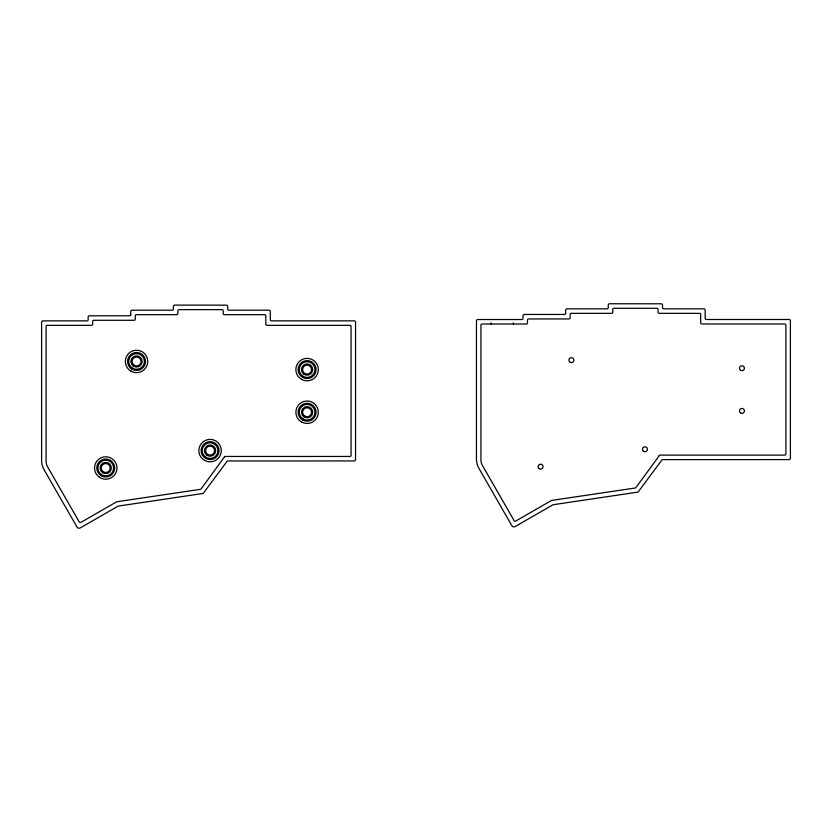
<?xml version="1.0" encoding="UTF-8"?>
<svg xmlns="http://www.w3.org/2000/svg" width="832" height="832" viewBox="0 0 832 832"><rect width="100%" height="100%" fill="white"/><g stroke="black" fill="none" stroke-linecap="round" stroke-linejoin="round"><path stroke-width="1.25" d="M513.469 322.889L513.469 324.012M491.036 322.889L491.036 324.012M130.77 314.912L129.917 315.806L89.492 315.806A1.342 1.342 0 0 0 88.15 317.148L88.15 319.904A1.102 1.102 0 0 1 87.235 320.871L42.942 320.871A1.342 1.342 0 0 0 41.6 322.213L41.6 461.386A19.635 19.635 0 0 0 44.169 469.893L77.022 527.062A2.361 2.361 0 0 0 80.236 527.935L117.905 506.251A1.654 1.654 0 0 1 118.487 506.054L203.195 493.428L227.334 460.959L354.203 460.938A1.342 1.342 0 0 0 355.545 459.597L355.545 322.202A1.342 1.342 0 0 0 354.203 320.85L271.107 320.85L270.306 320.05L270.296 311.542A1.342 1.342 0 0 0 268.954 310.201L228.53 310.19L227.708 309.525L227.677 306.498A1.342 1.342 0 0 0 226.335 305.146L174.741 305.094A1.342 1.342 0 0 0 173.389 306.446L173.389 309.234A1.102 1.102 0 0 1 172.474 310.201L132.111 310.201A1.342 1.342 0 0 0 130.77 311.542L130.77 314.912M565.625 313.56L564.772 314.454L524.347 314.454A1.342 1.342 0 0 0 523.006 315.806L523.006 318.562A1.102 1.102 0 0 1 522.09 319.519L477.797 319.519A1.342 1.342 0 0 0 476.455 320.871L476.455 460.044A19.635 19.635 0 0 0 479.024 468.541L511.878 525.72A2.361 2.361 0 0 0 515.091 526.594L552.77 504.91A1.654 1.654 0 0 1 553.342 504.702L638.05 492.086L662.199 459.618L789.058 459.597A1.342 1.342 0 0 0 790.4 458.255L790.4 320.85A1.342 1.342 0 0 0 789.058 319.509L705.962 319.498L705.162 318.656L705.162 310.201A1.342 1.342 0 0 0 703.81 308.849L663.385 308.849L662.553 308.131L662.532 305.146A1.342 1.342 0 0 0 661.19 303.805L609.596 303.753A1.342 1.342 0 0 0 608.254 305.094L608.254 307.892A1.102 1.102 0 0 1 607.329 308.849L566.977 308.849A1.342 1.342 0 0 0 565.625 310.201L565.625 313.56M224.453 456.914L201.126 488.894A1.123 1.123 0 0 1 200.377 489.341L116.886 501.758A1.123 1.123 0 0 0 116.49 501.894L80.818 522.423A1.123 1.123 0 0 1 79.29 522.007L48.038 467.615A11.315 11.315 0 0 1 46.082 461.261L46.082 326.477A1.123 1.123 0 0 1 47.206 325.354L91.51 325.354A1.123 1.123 0 0 0 92.633 324.23L92.633 321.412A1.123 1.123 0 0 1 93.756 320.289L134.139 320.289A1.123 1.123 0 0 0 135.252 319.166L135.252 315.806A1.123 1.123 0 0 1 136.375 314.683L176.758 314.683A1.123 1.123 0 0 0 177.882 313.56L177.882 310.752A1.123 1.123 0 0 1 179.005 309.639L222.071 309.639A1.123 1.123 0 0 1 223.194 310.752L223.194 313.56A1.123 1.123 0 0 0 224.318 314.683L264.69 314.683A1.123 1.123 0 0 1 265.814 315.806L265.814 324.22A1.123 1.123 0 0 0 266.937 325.343L349.939 325.343A1.123 1.123 0 0 1 351.062 326.456L351.062 455.333A1.123 1.123 0 0 1 349.939 456.456L225.358 456.456A1.123 1.123 0 0 0 224.453 456.914M659.308 455.572L635.981 487.552A1.123 1.123 0 0 1 635.232 487.999L551.741 500.406A1.123 1.123 0 0 0 551.346 500.552L515.674 521.082A1.123 1.123 0 0 1 514.145 520.666L482.893 466.263A11.315 11.315 0 0 1 480.938 459.919L480.938 325.135A1.123 1.123 0 0 1 482.061 324.012L526.375 324.012A1.123 1.123 0 0 0 527.488 322.889L527.488 320.07A1.123 1.123 0 0 1 528.611 318.947L568.994 318.947A1.123 1.123 0 0 0 570.118 317.824L570.118 314.454A1.123 1.123 0 0 1 571.23 313.342L611.614 313.342A1.123 1.123 0 0 0 612.737 312.218L612.737 309.41A1.123 1.123 0 0 1 613.86 308.287L656.926 308.287A1.123 1.123 0 0 1 658.05 309.41L658.05 312.218A1.123 1.123 0 0 0 659.173 313.342L699.546 313.342A1.123 1.123 0 0 1 700.669 314.454L700.669 322.868A1.123 1.123 0 0 0 701.792 323.991L784.794 323.991A1.123 1.123 0 0 1 785.918 325.114L785.918 453.991A1.123 1.123 0 0 1 784.794 455.114L660.213 455.114A1.123 1.123 0 0 0 659.308 455.572M740.511 412.89A2.465 2.465 0 0 0 744.411 411.143A2.465 2.465 0 0 0 740.948 408.637A2.465 2.465 0 0 0 740.511 412.89M740.709 370.375A2.465 2.465 0 0 0 744.411 368.233A2.465 2.465 0 0 0 740.709 366.101A2.465 2.465 0 0 0 740.709 370.375M570.18 362.253A2.465 2.465 0 0 0 573.882 360.11A2.465 2.465 0 0 0 570.18 357.978A2.465 2.465 0 0 0 570.18 362.253M643.5 451.266A2.465 2.465 0 0 0 647.4 449.519A2.465 2.465 0 0 0 643.926 447.013A2.465 2.465 0 0 0 643.5 451.266M539.146 468.666A2.465 2.465 0 0 0 543.046 466.918A2.465 2.465 0 0 0 539.583 464.412A2.465 2.465 0 0 0 539.146 468.666M101.213 474.427A7.852 7.852 0 0 0 113.558 468.718A7.852 7.852 0 0 0 102.44 460.886A7.852 7.852 0 0 0 101.213 474.427M103.49 471.89A4.482 4.482 0 0 0 110.219 468.01A4.482 4.482 0 0 0 103.49 464.121A4.482 4.482 0 0 0 103.49 471.89M99.278 477.173A11.211 11.211 0 0 0 116.906 469.019A11.211 11.211 0 0 0 101.026 457.829A11.211 11.211 0 0 0 99.278 477.173M101.254 475.779A8.975 8.975 0 0 0 114.712 468.01A8.975 8.975 0 0 0 101.254 460.242A8.975 8.975 0 0 0 101.254 475.779M102.7 472.722A5.606 5.606 0 0 0 111.332 468.281A5.606 5.606 0 0 0 103.178 463.018A5.606 5.606 0 0 0 102.7 472.722M205.566 457.028A7.852 7.852 0 0 0 217.901 451.318A7.852 7.852 0 0 0 206.783 443.487A7.852 7.852 0 0 0 205.566 457.028M204.474 460.325A11.211 11.211 0 0 0 221.302 450.611A11.211 11.211 0 0 0 204.474 440.898A11.211 11.211 0 0 0 204.474 460.325M205.598 458.38A8.975 8.975 0 0 0 219.055 450.611A8.975 8.975 0 0 0 205.598 442.842A8.975 8.975 0 0 0 205.598 458.38M207.844 454.501A4.482 4.482 0 0 0 214.573 450.611A4.482 4.482 0 0 0 207.844 446.732A4.482 4.482 0 0 0 207.844 454.501M207.043 455.322A5.606 5.606 0 0 0 215.686 450.892A5.606 5.606 0 0 0 207.522 445.63A5.606 5.606 0 0 0 207.043 455.322M132.631 368.254A7.852 7.852 0 0 0 144.414 361.462A7.852 7.852 0 0 0 132.631 354.661A7.852 7.852 0 0 0 132.631 368.254M130.957 371.166A11.211 11.211 0 0 0 147.774 361.462A11.211 11.211 0 0 0 130.957 351.749A11.211 11.211 0 0 0 130.957 371.166M132.07 369.231A8.975 8.975 0 0 0 145.538 361.462A8.975 8.975 0 0 0 132.07 353.683A8.975 8.975 0 0 0 132.07 369.231M134.316 365.342A4.482 4.482 0 0 0 141.045 361.462A4.482 4.482 0 0 0 134.316 357.573A4.482 4.482 0 0 0 134.316 365.342M133.526 366.174A5.606 5.606 0 0 0 142.158 361.733A5.606 5.606 0 0 0 133.994 356.47A5.606 5.606 0 0 0 133.526 366.174M303.16 376.386A7.852 7.852 0 0 0 314.933 369.585A7.852 7.852 0 0 0 303.16 362.783A7.852 7.852 0 0 0 303.16 376.386M301.475 379.298A11.211 11.211 0 0 0 318.302 369.585A11.211 11.211 0 0 0 301.475 359.871A11.211 11.211 0 0 0 301.475 379.298M302.598 377.354A8.975 8.975 0 0 0 316.056 369.585A8.975 8.975 0 0 0 302.598 361.816A8.975 8.975 0 0 0 302.598 377.354M304.845 373.464A4.482 4.482 0 0 0 311.574 369.585A4.482 4.482 0 0 0 304.845 365.695A4.482 4.482 0 0 0 304.845 373.464M304.044 374.296A5.606 5.606 0 0 0 312.686 369.855A5.606 5.606 0 0 0 304.522 364.593A5.606 5.606 0 0 0 304.044 374.296M303.181 419.037A7.852 7.852 0 0 0 314.954 412.235A7.852 7.852 0 0 0 303.181 405.434A7.852 7.852 0 0 0 303.181 419.037M301.496 421.949A11.211 11.211 0 0 0 318.323 412.235A11.211 11.211 0 0 0 301.496 402.522A11.211 11.211 0 0 0 301.496 421.949M302.619 420.004A8.975 8.975 0 0 0 316.077 412.235A8.975 8.975 0 0 0 302.619 404.466A8.975 8.975 0 0 0 302.619 420.004M304.866 416.125A4.482 4.482 0 0 0 311.594 412.235A4.482 4.482 0 0 0 304.866 408.346A4.482 4.482 0 0 0 304.866 416.125M304.065 416.946A5.606 5.606 0 0 0 312.707 412.506A5.606 5.606 0 0 0 304.543 407.243A5.606 5.606 0 0 0 304.065 416.946"/></g></svg>
